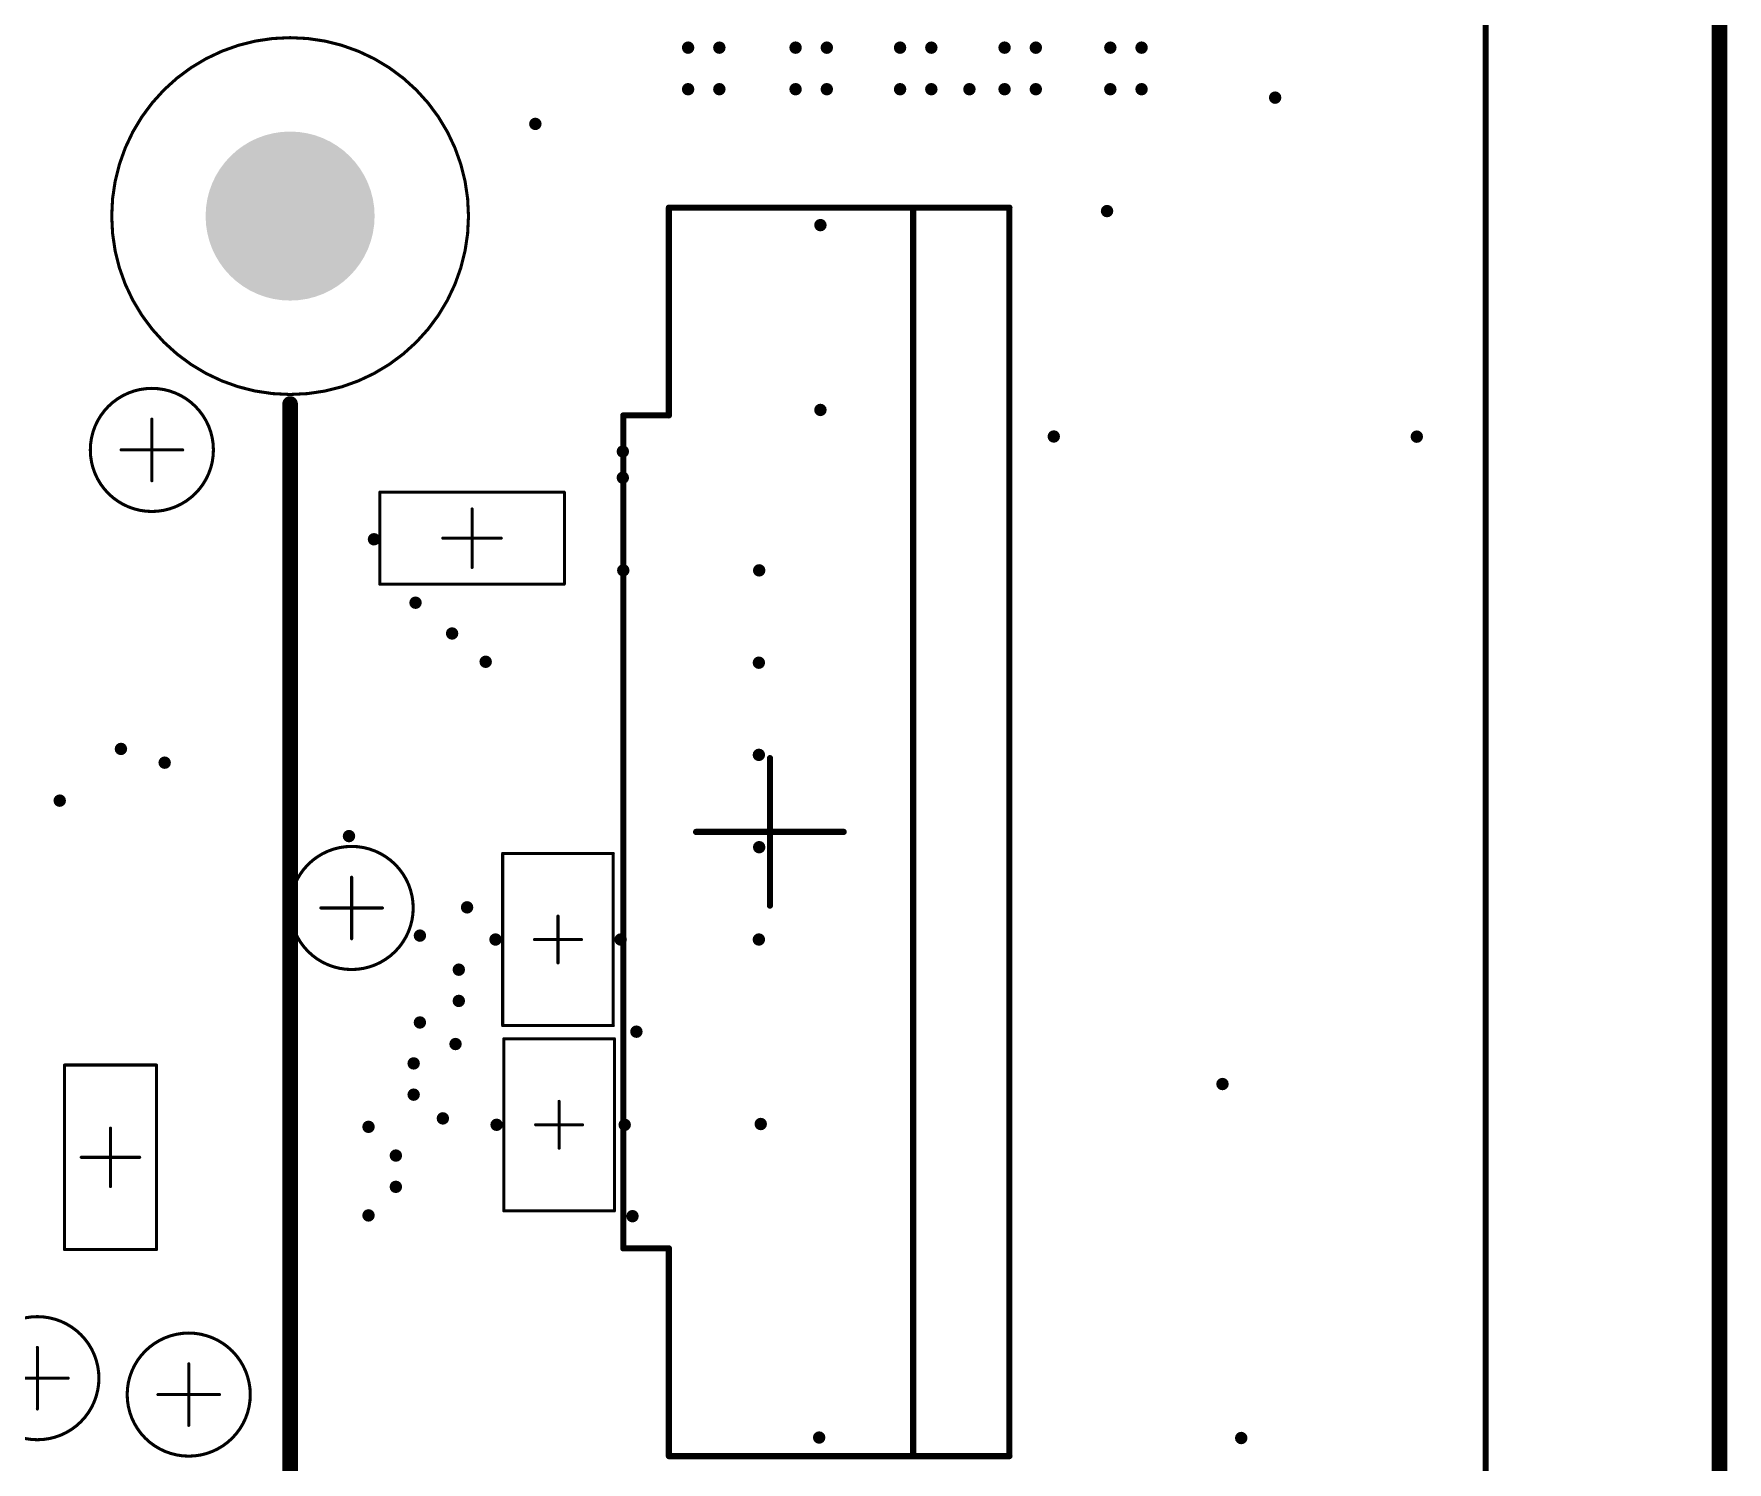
# Model space of a CAD drawing. Header units: inches. Extents: x -0.46 to 4.93, y -0.49 to 6.86.
# Drawn here: x 3.716 to 4.8, y 0.425 to 1.34 of the extents above; entities that cross this region are included whole.
import ezdxf

# ---------------------------------------------------------------- set-up
doc = ezdxf.new("R2010")
doc.units = ezdxf.units.IN
doc.header["$MEASUREMENT"] = 0
for name, color, linetype in [('Board', 6, 'Continuous'), ('Dimensions', 56, 'Continuous'), ('Pad Holes', 156, 'Continuous'), ('Top Courtyard', 56, 'Continuous'), ('Via Holes', 16, 'Continuous')]:
    doc.layers.add(name, color=color, linetype=linetype)

# ---------------------------------------------------------------- blocks, each defined once
blk = doc.blocks.new('TP100_200_NS_177')
at = {"layer": 'Top Courtyard'}
for points in [[(0.0394, 0, 0.00197, 0.00197, 1), (-0.0394, 0, 0.00197, 0.00197, 1)], [(-0.0005, 0.0197, 0.000984, 0.000984, 1), (0.0005, 0.0197, 0.000984, 0.000984, 1)], [(-0.0399, 0, 0.000984, 0.000984, 1), (-0.0389, 0, 0.000984, 0.000984, 1)], [(-0.0202, 0, 0.000984, 0.000984, 1), (-0.0192, 0, 0.000984, 0.000984, 1)], [(0.0192, 0, 0.000984, 0.000984, 1), (0.0202, 0, 0.000984, 0.000984, 1)], [(0.0389, 0, 0.000984, 0.000984, 1), (0.0399, 0, 0.000984, 0.000984, 1)], [(-0.0005, -0.0197, 0.000984, 0.000984, 1), (0.0005, -0.0197, 0.000984, 0.000984, 1)]]:
    blk.add_lwpolyline(points, format="xyseb", close=True, dxfattribs=at)
for points in [[(0, -0.0197, 0.00197, 0.00197, 0), (0, 0.0197, 0.00197, 0.00197, 0)], [(-0.0197, 0, 0.00197, 0.00197, 0), (0.0197, 0, 0.00197, 0.00197, 0)]]:
    blk.add_lwpolyline(points, format="xyseb", dxfattribs=at)
blk = doc.blocks.new('TP100_200_NS_179')
at = {"layer": 'Top Courtyard'}
for points in [[(0.0394, 0, 0.00197, 0.00197, 1), (-0.0394, 0, 0.00197, 0.00197, 1)], [(-0.0005, 0.0197, 0.000984, 0.000984, 1), (0.0005, 0.0197, 0.000984, 0.000984, 1)], [(-0.0399, 0, 0.000984, 0.000984, 1), (-0.0389, 0, 0.000984, 0.000984, 1)], [(-0.0202, 0, 0.000984, 0.000984, 1), (-0.0192, 0, 0.000984, 0.000984, 1)], [(0.0192, 0, 0.000984, 0.000984, 1), (0.0202, 0, 0.000984, 0.000984, 1)], [(0.0389, 0, 0.000984, 0.000984, 1), (0.0399, 0, 0.000984, 0.000984, 1)], [(-0.0005, -0.0197, 0.000984, 0.000984, 1), (0.0005, -0.0197, 0.000984, 0.000984, 1)]]:
    blk.add_lwpolyline(points, format="xyseb", close=True, dxfattribs=at)
for points in [[(0, 0.0197, 0.00197, 0.00197, 0), (0, -0.0197, 0.00197, 0.00197, 0)], [(-0.0197, 0, 0.00197, 0.00197, 0), (0.0197, 0, 0.00197, 0.00197, 0)]]:
    blk.add_lwpolyline(points, format="xyseb", dxfattribs=at)
blk = doc.blocks.new('RESC0603_1608__N_180')
at = {"layer": 'Top Courtyard'}
for points in [[(-0.0591, 0.0295, 0.00197, 0.00197, 0), (0.0591, 0.0295, 0.00197, 0.00197, 0)], [(-0.0591, 0.0295, 0.00197, 0.00197, 0), (-0.0591, -0.0295, 0.00197, 0.00197, 0)], [(0.0591, -0.0295, 0.00197, 0.00197, 0), (0.0591, 0.0295, 0.00197, 0.00197, 0)], [(0, -0.0187, 0.00197, 0.00197, 0), (0, 0.0187, 0.00197, 0.00197, 0)], [(-0.0187, 0, 0.00197, 0.00197, 0), (0.0187, 0, 0.00197, 0.00197, 0)], [(-0.0591, -0.0295, 0.00197, 0.00197, 0), (0.0591, -0.0295, 0.00197, 0.00197, 0)]]:
    blk.add_lwpolyline(points, format="xyseb", dxfattribs=at)
for points in [[(-0.0595, 0.0295, 0.000984, 0.000984, 1), (-0.0586, 0.0295, 0.000984, 0.000984, 1)], [(-0.0595, 0.0295, 0.000984, 0.000984, 1), (-0.0586, 0.0295, 0.000984, 0.000984, 1)], [(0.0586, 0.0295, 0.000984, 0.000984, 1), (0.0595, 0.0295, 0.000984, 0.000984, 1)], [(0.0586, 0.0295, 0.000984, 0.000984, 1), (0.0595, 0.0295, 0.000984, 0.000984, 1)], [(-0.0005, 0.0187, 0.000984, 0.000984, 1), (0.0005, 0.0187, 0.000984, 0.000984, 1)], [(-0.0192, 0, 0.000984, 0.000984, 1), (-0.0182, 0, 0.000984, 0.000984, 1)], [(0.0182, 0, 0.000984, 0.000984, 1), (0.0192, 0, 0.000984, 0.000984, 1)], [(-0.0005, -0.0187, 0.000984, 0.000984, 1), (0.0005, -0.0187, 0.000984, 0.000984, 1)], [(-0.0595, -0.0295, 0.000984, 0.000984, 1), (-0.0586, -0.0295, 0.000984, 0.000984, 1)], [(-0.0595, -0.0295, 0.000984, 0.000984, 1), (-0.0586, -0.0295, 0.000984, 0.000984, 1)], [(0.0586, -0.0295, 0.000984, 0.000984, 1), (0.0595, -0.0295, 0.000984, 0.000984, 1)], [(0.0586, -0.0295, 0.000984, 0.000984, 1), (0.0595, -0.0295, 0.000984, 0.000984, 1)]]:
    blk.add_lwpolyline(points, format="xyseb", close=True, dxfattribs=at)
blk = doc.blocks.new('F32R_1A7H1_11026_181')
at = {"layer": 'Top Courtyard'}
for points in [[(-0.2666, 0.0742, 0.00394, 0.00394, 0), (-0.2666, 0.045, 0.00394, 0.00394, 0)], [(-0.2666, 0.0742, 0.00394, 0.00394, 0), (0.2662, 0.0742, 0.00394, 0.00394, 0)], [(0.2666, 0.0742, 0.00394, 0.00394, 0), (0.2666, 0.045, 0.00394, 0.00394, 0)], [(-0.3996, 0.045, 0.00394, 0.00394, 0), (-0.2666, 0.045, 0.00394, 0.00394, 0)], [(-0.3996, 0.045, 0.00394, 0.00394, 0), (-0.3996, -0.173, 0.00394, 0.00394, 0)], [(0.2666, 0.045, 0.00394, 0.00394, 0), (0.3996, 0.045, 0.00394, 0.00394, 0)], [(0.3996, 0.045, 0.00394, 0.00394, 0), (0.3996, -0.173, 0.00394, 0.00394, 0)], [(0, 0.0276, 0.00394, 0.00394, 0), (0, -0.0197, 0.00394, 0.00394, 0)], [(-0.0472, -0.0197, 0.00394, 0.00394, 0), (0, -0.0197, 0.00394, 0.00394, 0)], [(0, -0.0197, 0.00394, 0.00394, 0), (0.0472, -0.0197, 0.00394, 0.00394, 0)], [(0, -0.0197, 0.00394, 0.00394, 0), (0, -0.0669, 0.00394, 0.00394, 0)], [(-0.3996, -0.1114, 0.00394, 0.00394, 0), (0.3996, -0.1114, 0.00394, 0.00394, 0)], [(-0.3996, -0.173, 0.00394, 0.00394, 0), (0.3996, -0.173, 0.00394, 0.00394, 0)]]:
    blk.add_lwpolyline(points, format="xyseb", dxfattribs=at)
for points in [[(-0.2676, 0.0742, 0.00197, 0.00197, 1), (-0.2656, 0.0742, 0.00197, 0.00197, 1)], [(-0.2676, 0.0742, 0.00197, 0.00197, 1), (-0.2656, 0.0742, 0.00197, 0.00197, 1)], [(0.2652, 0.0742, 0.00197, 0.00197, 1), (0.2671, 0.0742, 0.00197, 0.00197, 1)], [(0.2656, 0.0742, 0.00197, 0.00197, 1), (0.2676, 0.0742, 0.00197, 0.00197, 1)], [(-0.4006, 0.045, 0.00197, 0.00197, 1), (-0.3986, 0.045, 0.00197, 0.00197, 1)], [(-0.4006, 0.045, 0.00197, 0.00197, 1), (-0.3986, 0.045, 0.00197, 0.00197, 1)], [(-0.2676, 0.045, 0.00197, 0.00197, 1), (-0.2656, 0.045, 0.00197, 0.00197, 1)], [(-0.2676, 0.045, 0.00197, 0.00197, 1), (-0.2656, 0.045, 0.00197, 0.00197, 1)], [(0.2656, 0.045, 0.00197, 0.00197, 1), (0.2676, 0.045, 0.00197, 0.00197, 1)], [(0.2656, 0.045, 0.00197, 0.00197, 1), (0.2676, 0.045, 0.00197, 0.00197, 1)], [(0.3986, 0.045, 0.00197, 0.00197, 1), (0.4006, 0.045, 0.00197, 0.00197, 1)], [(0.3986, 0.045, 0.00197, 0.00197, 1), (0.4006, 0.045, 0.00197, 0.00197, 1)], [(-0.001, 0.0276, 0.00197, 0.00197, 1), (0.001, 0.0276, 0.00197, 0.00197, 1)], [(-0.0482, -0.0197, 0.00197, 0.00197, 1), (-0.0463, -0.0197, 0.00197, 0.00197, 1)], [(-0.001, -0.0197, 0.00197, 0.00197, 1), (0.001, -0.0197, 0.00197, 0.00197, 1)], [(-0.001, -0.0197, 0.00197, 0.00197, 1), (0.001, -0.0197, 0.00197, 0.00197, 1)], [(-0.001, -0.0197, 0.00197, 0.00197, 1), (0.001, -0.0197, 0.00197, 0.00197, 1)], [(-0.001, -0.0197, 0.00197, 0.00197, 1), (0.001, -0.0197, 0.00197, 0.00197, 1)], [(0.0463, -0.0197, 0.00197, 0.00197, 1), (0.0482, -0.0197, 0.00197, 0.00197, 1)], [(-0.001, -0.0669, 0.00197, 0.00197, 1), (0.001, -0.0669, 0.00197, 0.00197, 1)], [(-0.4006, -0.1114, 0.00197, 0.00197, 1), (-0.3986, -0.1114, 0.00197, 0.00197, 1)], [(0.3986, -0.1114, 0.00197, 0.00197, 1), (0.4006, -0.1114, 0.00197, 0.00197, 1)], [(-0.4006, -0.173, 0.00197, 0.00197, 1), (-0.3986, -0.173, 0.00197, 0.00197, 1)], [(-0.4006, -0.173, 0.00197, 0.00197, 1), (-0.3986, -0.173, 0.00197, 0.00197, 1)], [(0.3986, -0.173, 0.00197, 0.00197, 1), (0.4006, -0.173, 0.00197, 0.00197, 1)], [(0.3986, -0.173, 0.00197, 0.00197, 1), (0.4006, -0.173, 0.00197, 0.00197, 1)]]:
    blk.add_lwpolyline(points, format="xyseb", close=True, dxfattribs=at)
blk = doc.blocks.new('TPD4E02B04DQAR_182')
at = {"layer": 'Top Courtyard'}
for points in [[(-0.0551, -0.0354, 0.00197, 0.00197, 0), (-0.0551, 0.0354, 0.00197, 0.00197, 0)], [(0.0551, 0.0354, 0.00197, 0.00197, 0), (-0.0551, 0.0354, 0.00197, 0.00197, 0)], [(0.0551, -0.0354, 0.00197, 0.00197, 0), (0.0551, 0.0354, 0.00197, 0.00197, 0)], [(0, -0.015, 0.00197, 0.00197, 0), (0, 0.015, 0.00197, 0.00197, 0)], [(0.015, 0, 0.00197, 0.00197, 0), (-0.015, 0, 0.00197, 0.00197, 0)], [(0.0551, -0.0354, 0.00197, 0.00197, 0), (-0.0551, -0.0354, 0.00197, 0.00197, 0)]]:
    blk.add_lwpolyline(points, format="xyseb", dxfattribs=at)
for points in [[(-0.0556, 0.0354, 0.000984, 0.000984, 1), (-0.0546, 0.0354, 0.000984, 0.000984, 1)], [(-0.0556, 0.0354, 0.000984, 0.000984, 1), (-0.0546, 0.0354, 0.000984, 0.000984, 1)], [(0.0546, 0.0354, 0.000984, 0.000984, 1), (0.0556, 0.0354, 0.000984, 0.000984, 1)], [(0.0546, 0.0354, 0.000984, 0.000984, 1), (0.0556, 0.0354, 0.000984, 0.000984, 1)], [(-0.0005, 0.015, 0.000984, 0.000984, 1), (0.0005, 0.015, 0.000984, 0.000984, 1)], [(-0.0155, 0, 0.000984, 0.000984, 1), (-0.0145, 0, 0.000984, 0.000984, 1)], [(0.0145, 0, 0.000984, 0.000984, 1), (0.0155, 0, 0.000984, 0.000984, 1)], [(-0.0005, -0.015, 0.000984, 0.000984, 1), (0.0005, -0.015, 0.000984, 0.000984, 1)], [(-0.0556, -0.0354, 0.000984, 0.000984, 1), (-0.0546, -0.0354, 0.000984, 0.000984, 1)], [(-0.0556, -0.0354, 0.000984, 0.000984, 1), (-0.0546, -0.0354, 0.000984, 0.000984, 1)], [(0.0546, -0.0354, 0.000984, 0.000984, 1), (0.0556, -0.0354, 0.000984, 0.000984, 1)], [(0.0546, -0.0354, 0.000984, 0.000984, 1), (0.0556, -0.0354, 0.000984, 0.000984, 1)]]:
    blk.add_lwpolyline(points, format="xyseb", close=True, dxfattribs=at)
blk = doc.blocks.new('TPD4E02B04DQAR_183')
at = {"layer": 'Top Courtyard'}
for points in [[(-0.0551, -0.0354, 0.00197, 0.00197, 0), (-0.0551, 0.0354, 0.00197, 0.00197, 0)], [(0.0551, 0.0354, 0.00197, 0.00197, 0), (-0.0551, 0.0354, 0.00197, 0.00197, 0)], [(0.0551, -0.0354, 0.00197, 0.00197, 0), (0.0551, 0.0354, 0.00197, 0.00197, 0)], [(0, -0.015, 0.00197, 0.00197, 0), (0, 0.015, 0.00197, 0.00197, 0)], [(0.015, 0, 0.00197, 0.00197, 0), (-0.015, 0, 0.00197, 0.00197, 0)], [(0.0551, -0.0354, 0.00197, 0.00197, 0), (-0.0551, -0.0354, 0.00197, 0.00197, 0)]]:
    blk.add_lwpolyline(points, format="xyseb", dxfattribs=at)
for points in [[(-0.0556, 0.0354, 0.000984, 0.000984, 1), (-0.0546, 0.0354, 0.000984, 0.000984, 1)], [(-0.0556, 0.0354, 0.000984, 0.000984, 1), (-0.0546, 0.0354, 0.000984, 0.000984, 1)], [(0.0546, 0.0354, 0.000984, 0.000984, 1), (0.0556, 0.0354, 0.000984, 0.000984, 1)], [(0.0546, 0.0354, 0.000984, 0.000984, 1), (0.0556, 0.0354, 0.000984, 0.000984, 1)], [(-0.0005, 0.015, 0.000984, 0.000984, 1), (0.0005, 0.015, 0.000984, 0.000984, 1)], [(-0.0155, 0, 0.000984, 0.000984, 1), (-0.0145, 0, 0.000984, 0.000984, 1)], [(0.0145, 0, 0.000984, 0.000984, 1), (0.0155, 0, 0.000984, 0.000984, 1)], [(-0.0005, -0.015, 0.000984, 0.000984, 1), (0.0005, -0.015, 0.000984, 0.000984, 1)], [(-0.0556, -0.0354, 0.000984, 0.000984, 1), (-0.0546, -0.0354, 0.000984, 0.000984, 1)], [(-0.0556, -0.0354, 0.000984, 0.000984, 1), (-0.0546, -0.0354, 0.000984, 0.000984, 1)], [(0.0546, -0.0354, 0.000984, 0.000984, 1), (0.0556, -0.0354, 0.000984, 0.000984, 1)], [(0.0546, -0.0354, 0.000984, 0.000984, 1), (0.0556, -0.0354, 0.000984, 0.000984, 1)]]:
    blk.add_lwpolyline(points, format="xyseb", close=True, dxfattribs=at)
blk = doc.blocks.new('MOUNTING_HOLE_M2_5_208')
at = {"layer": 'Pad Holes'}
h = blk.add_hatch(color=7, dxfattribs=at)
edge = h.paths.add_edge_path()
edge.add_arc((0, 0), 0.0541, 0, 360)
at = {"layer": 'Top Courtyard'}
for points in [[(0.1142, 0, 0.00197, 0.00197, 1), (-0.1142, 0, 0.00197, 0.00197, 1)], [(-0.1147, 0, 0.000984, 0.000984, 1), (-0.1137, 0, 0.000984, 0.000984, 1)], [(0.1137, 0, 0.000984, 0.000984, 1), (0.1147, 0, 0.000984, 0.000984, 1)]]:
    blk.add_lwpolyline(points, format="xyseb", close=True, dxfattribs=at)
blk = doc.blocks.new('TP100_200_NS_572')
at = {"layer": 'Top Courtyard'}
for points in [[(0.0394, 0, 0.00197, 0.00197, 1), (-0.0394, 0, 0.00197, 0.00197, 1)], [(-0.0005, 0.0197, 0.000984, 0.000984, 1), (0.0005, 0.0197, 0.000984, 0.000984, 1)], [(-0.0399, 0, 0.000984, 0.000984, 1), (-0.0389, 0, 0.000984, 0.000984, 1)], [(-0.0202, 0, 0.000984, 0.000984, 1), (-0.0192, 0, 0.000984, 0.000984, 1)], [(0.0192, 0, 0.000984, 0.000984, 1), (0.0202, 0, 0.000984, 0.000984, 1)], [(0.0389, 0, 0.000984, 0.000984, 1), (0.0399, 0, 0.000984, 0.000984, 1)], [(-0.0005, -0.0197, 0.000984, 0.000984, 1), (0.0005, -0.0197, 0.000984, 0.000984, 1)]]:
    blk.add_lwpolyline(points, format="xyseb", close=True, dxfattribs=at)
for points in [[(0, 0.0197, 0.00197, 0.00197, 0), (0, -0.0197, 0.00197, 0.00197, 0)], [(0.0197, 0, 0.00197, 0.00197, 0), (-0.0197, 0, 0.00197, 0.00197, 0)]]:
    blk.add_lwpolyline(points, format="xyseb", dxfattribs=at)
blk = doc.blocks.new('TP100_200_NS_624')
at = {"layer": 'Top Courtyard'}
for points in [[(0.0394, 0, 0.00197, 0.00197, 1), (-0.0394, 0, 0.00197, 0.00197, 1)], [(-0.0005, 0.0197, 0.000984, 0.000984, 1), (0.0005, 0.0197, 0.000984, 0.000984, 1)], [(-0.0399, 0, 0.000984, 0.000984, 1), (-0.0389, 0, 0.000984, 0.000984, 1)], [(-0.0202, 0, 0.000984, 0.000984, 1), (-0.0192, 0, 0.000984, 0.000984, 1)], [(0.0192, 0, 0.000984, 0.000984, 1), (0.0202, 0, 0.000984, 0.000984, 1)], [(0.0389, 0, 0.000984, 0.000984, 1), (0.0399, 0, 0.000984, 0.000984, 1)], [(-0.0005, -0.0197, 0.000984, 0.000984, 1), (0.0005, -0.0197, 0.000984, 0.000984, 1)]]:
    blk.add_lwpolyline(points, format="xyseb", close=True, dxfattribs=at)
for points in [[(0, 0.0197, 0.00197, 0.00197, 0), (0, -0.0197, 0.00197, 0.00197, 0)], [(-0.0197, 0, 0.00197, 0.00197, 0), (0.0197, 0, 0.00197, 0.00197, 0)]]:
    blk.add_lwpolyline(points, format="xyseb", dxfattribs=at)
blk = doc.blocks.new('RESC0603_1608__N_700')
at = {"layer": 'Top Courtyard'}
for points in [[(0.0591, 0.0295, 0.00197, 0.00197, 0), (-0.0591, 0.0295, 0.00197, 0.00197, 0)], [(-0.0591, -0.0295, 0.00197, 0.00197, 0), (-0.0591, 0.0295, 0.00197, 0.00197, 0)], [(0.0591, -0.0295, 0.00197, 0.00197, 0), (0.0591, 0.0295, 0.00197, 0.00197, 0)], [(0, -0.0187, 0.00197, 0.00197, 0), (0, 0.0187, 0.00197, 0.00197, 0)], [(0.0187, 0, 0.00197, 0.00197, 0), (-0.0187, 0, 0.00197, 0.00197, 0)], [(0.0591, -0.0295, 0.00197, 0.00197, 0), (-0.0591, -0.0295, 0.00197, 0.00197, 0)]]:
    blk.add_lwpolyline(points, format="xyseb", dxfattribs=at)
for points in [[(-0.0595, 0.0295, 0.000984, 0.000984, 1), (-0.0586, 0.0295, 0.000984, 0.000984, 1)], [(-0.0595, 0.0295, 0.000984, 0.000984, 1), (-0.0586, 0.0295, 0.000984, 0.000984, 1)], [(0.0586, 0.0295, 0.000984, 0.000984, 1), (0.0595, 0.0295, 0.000984, 0.000984, 1)], [(0.0586, 0.0295, 0.000984, 0.000984, 1), (0.0595, 0.0295, 0.000984, 0.000984, 1)], [(-0.0005, 0.0187, 0.000984, 0.000984, 1), (0.0005, 0.0187, 0.000984, 0.000984, 1)], [(-0.0192, 0, 0.000984, 0.000984, 1), (-0.0182, 0, 0.000984, 0.000984, 1)], [(0.0182, 0, 0.000984, 0.000984, 1), (0.0192, 0, 0.000984, 0.000984, 1)], [(-0.0005, -0.0187, 0.000984, 0.000984, 1), (0.0005, -0.0187, 0.000984, 0.000984, 1)], [(-0.0595, -0.0295, 0.000984, 0.000984, 1), (-0.0586, -0.0295, 0.000984, 0.000984, 1)], [(-0.0595, -0.0295, 0.000984, 0.000984, 1), (-0.0586, -0.0295, 0.000984, 0.000984, 1)], [(0.0586, -0.0295, 0.000984, 0.000984, 1), (0.0595, -0.0295, 0.000984, 0.000984, 1)], [(0.0586, -0.0295, 0.000984, 0.000984, 1), (0.0595, -0.0295, 0.000984, 0.000984, 1)]]:
    blk.add_lwpolyline(points, format="xyseb", close=True, dxfattribs=at)

msp = doc.modelspace()

# ---------------------------------------------------------------- hatches: boundary and pattern name
at = {"layer": 'Via Holes'}
h = msp.add_hatch(color=7, dxfattribs=at)
edge = h.paths.add_edge_path()
edge.add_arc((4.1351, 1.3307), 0.004, 0, 360)
h = msp.add_hatch(color=7, dxfattribs=at)
edge = h.paths.add_edge_path()
edge.add_arc((4.1551, 1.3307), 0.004, 0, 360)
h = msp.add_hatch(color=7, dxfattribs=at)
edge = h.paths.add_edge_path()
edge.add_arc((4.2039, 1.3307), 0.004, 0, 360)
h = msp.add_hatch(color=7, dxfattribs=at)
edge = h.paths.add_edge_path()
edge.add_arc((4.2239, 1.3307), 0.004, 0, 360)
h = msp.add_hatch(color=7, dxfattribs=at)
edge = h.paths.add_edge_path()
edge.add_arc((4.2708, 1.3307), 0.004, 0, 360)
h = msp.add_hatch(color=7, dxfattribs=at)
edge = h.paths.add_edge_path()
edge.add_arc((4.2908, 1.3307), 0.004, 0, 360)
h = msp.add_hatch(color=7, dxfattribs=at)
edge = h.paths.add_edge_path()
edge.add_arc((4.3377, 1.3307), 0.004, 0, 360)
h = msp.add_hatch(color=7, dxfattribs=at)
edge = h.paths.add_edge_path()
edge.add_arc((4.3577, 1.3307), 0.004, 0, 360)
h = msp.add_hatch(color=7, dxfattribs=at)
edge = h.paths.add_edge_path()
edge.add_arc((4.4054, 1.3307), 0.004, 0, 360)
h = msp.add_hatch(color=7, dxfattribs=at)
edge = h.paths.add_edge_path()
edge.add_arc((4.4254, 1.3307), 0.004, 0, 360)
h = msp.add_hatch(color=7, dxfattribs=at)
edge = h.paths.add_edge_path()
edge.add_arc((4.1351, 1.3041), 0.004, 0, 360)
h = msp.add_hatch(color=7, dxfattribs=at)
edge = h.paths.add_edge_path()
edge.add_arc((4.1551, 1.3041), 0.004, 0, 360)
h = msp.add_hatch(color=7, dxfattribs=at)
edge = h.paths.add_edge_path()
edge.add_arc((4.2039, 1.3041), 0.004, 0, 360)
h = msp.add_hatch(color=7, dxfattribs=at)
edge = h.paths.add_edge_path()
edge.add_arc((4.2239, 1.3041), 0.004, 0, 360)
h = msp.add_hatch(color=7, dxfattribs=at)
edge = h.paths.add_edge_path()
edge.add_arc((4.2708, 1.3041), 0.004, 0, 360)
h = msp.add_hatch(color=7, dxfattribs=at)
edge = h.paths.add_edge_path()
edge.add_arc((4.2908, 1.3041), 0.004, 0, 360)
h = msp.add_hatch(color=7, dxfattribs=at)
edge = h.paths.add_edge_path()
edge.add_arc((4.3152, 1.3041), 0.004, 0, 360)
h = msp.add_hatch(color=7, dxfattribs=at)
edge = h.paths.add_edge_path()
edge.add_arc((4.3377, 1.3041), 0.004, 0, 360)
h = msp.add_hatch(color=7, dxfattribs=at)
edge = h.paths.add_edge_path()
edge.add_arc((4.3577, 1.3041), 0.004, 0, 360)
h = msp.add_hatch(color=7, dxfattribs=at)
edge = h.paths.add_edge_path()
edge.add_arc((4.4054, 1.3041), 0.004, 0, 360)
h = msp.add_hatch(color=7, dxfattribs=at)
edge = h.paths.add_edge_path()
edge.add_arc((4.4254, 1.3041), 0.004, 0, 360)
h = msp.add_hatch(color=7, dxfattribs=at)
edge = h.paths.add_edge_path()
edge.add_arc((4.5109, 1.2987), 0.004, 0, 360)
h = msp.add_hatch(color=7, dxfattribs=at)
edge = h.paths.add_edge_path()
edge.add_arc((4.0373, 1.2819), 0.004, 0, 360)
h = msp.add_hatch(color=7, dxfattribs=at)
edge = h.paths.add_edge_path()
edge.add_arc((4.4033, 1.2261), 0.004, 0, 360)
h = msp.add_hatch(color=7, dxfattribs=at)
edge = h.paths.add_edge_path()
edge.add_arc((4.2198, 1.2171), 0.004, 0, 360)
h = msp.add_hatch(color=7, dxfattribs=at)
edge = h.paths.add_edge_path()
edge.add_arc((4.2198, 1.0988), 0.004, 0, 360)
h = msp.add_hatch(color=7, dxfattribs=at)
edge = h.paths.add_edge_path()
edge.add_arc((4.3692, 1.0818), 0.004, 0, 360)
h = msp.add_hatch(color=7, dxfattribs=at)
edge = h.paths.add_edge_path()
edge.add_arc((4.6016, 1.0817), 0.004, 0, 360)
h = msp.add_hatch(color=7, dxfattribs=at)
edge = h.paths.add_edge_path()
edge.add_arc((4.0933, 1.0722), 0.004, 0, 360)
h = msp.add_hatch(color=7, dxfattribs=at)
edge = h.paths.add_edge_path()
edge.add_arc((4.0933, 1.0554), 0.004, 0, 360)
h = msp.add_hatch(color=7, dxfattribs=at)
edge = h.paths.add_edge_path()
edge.add_arc((3.934, 1.016), 0.004, 0, 360)
h = msp.add_hatch(color=7, dxfattribs=at)
edge = h.paths.add_edge_path()
edge.add_arc((4.0936, 0.9961), 0.004, 0, 360)
h = msp.add_hatch(color=7, dxfattribs=at)
edge = h.paths.add_edge_path()
edge.add_arc((4.1806, 0.9961), 0.004, 0, 360)
h = msp.add_hatch(color=7, dxfattribs=at)
edge = h.paths.add_edge_path()
edge.add_arc((3.9606, 0.9754), 0.004, 0, 360)
h = msp.add_hatch(color=7, dxfattribs=at)
edge = h.paths.add_edge_path()
edge.add_arc((3.984, 0.9557), 0.004, 0, 360)
h = msp.add_hatch(color=7, dxfattribs=at)
edge = h.paths.add_edge_path()
edge.add_arc((4.0055, 0.9376), 0.004, 0, 360)
h = msp.add_hatch(color=7, dxfattribs=at)
edge = h.paths.add_edge_path()
edge.add_arc((4.1804, 0.937), 0.004, 0, 360)
h = msp.add_hatch(color=7, dxfattribs=at)
edge = h.paths.add_edge_path()
edge.add_arc((3.772, 0.8818), 0.004, 0, 360)
h = msp.add_hatch(color=7, dxfattribs=at)
edge = h.paths.add_edge_path()
edge.add_arc((4.1804, 0.878), 0.004, 0, 360)
h = msp.add_hatch(color=7, dxfattribs=at)
edge = h.paths.add_edge_path()
edge.add_arc((3.8, 0.873), 0.004, 0, 360)
h = msp.add_hatch(color=7, dxfattribs=at)
edge = h.paths.add_edge_path()
edge.add_arc((3.7328, 0.8487), 0.004, 0, 360)
h = msp.add_hatch(color=7, dxfattribs=at)
edge = h.paths.add_edge_path()
edge.add_arc((3.918, 0.826), 0.004, 0, 360)
h = msp.add_hatch(color=7, dxfattribs=at)
edge = h.paths.add_edge_path()
edge.add_arc((4.1806, 0.8189), 0.004, 0, 360)
h = msp.add_hatch(color=7, dxfattribs=at)
edge = h.paths.add_edge_path()
edge.add_arc((3.9936, 0.7804), 0.004, 0, 360)
h = msp.add_hatch(color=7, dxfattribs=at)
edge = h.paths.add_edge_path()
edge.add_arc((3.9634, 0.7623), 0.004, 0, 360)
h = msp.add_hatch(color=7, dxfattribs=at)
edge = h.paths.add_edge_path()
edge.add_arc((4.0118, 0.7598), 0.004, 0, 360)
h = msp.add_hatch(color=7, dxfattribs=at)
edge = h.paths.add_edge_path()
edge.add_arc((4.0919, 0.7598), 0.004, 0, 360)
h = msp.add_hatch(color=7, dxfattribs=at)
edge = h.paths.add_edge_path()
edge.add_arc((4.1804, 0.7598), 0.004, 0, 360)
h = msp.add_hatch(color=7, dxfattribs=at)
edge = h.paths.add_edge_path()
edge.add_arc((3.9883, 0.7405), 0.004, 0, 360)
h = msp.add_hatch(color=7, dxfattribs=at)
edge = h.paths.add_edge_path()
edge.add_arc((3.9883, 0.7205), 0.004, 0, 360)
h = msp.add_hatch(color=7, dxfattribs=at)
edge = h.paths.add_edge_path()
edge.add_arc((3.9634, 0.7067), 0.004, 0, 360)
h = msp.add_hatch(color=7, dxfattribs=at)
edge = h.paths.add_edge_path()
edge.add_arc((4.102, 0.7008), 0.004, 0, 360)
h = msp.add_hatch(color=7, dxfattribs=at)
edge = h.paths.add_edge_path()
edge.add_arc((3.9862, 0.6929), 0.004, 0, 360)
h = msp.add_hatch(color=7, dxfattribs=at)
edge = h.paths.add_edge_path()
edge.add_arc((3.9594, 0.6805), 0.004, 0, 360)
h = msp.add_hatch(color=7, dxfattribs=at)
edge = h.paths.add_edge_path()
edge.add_arc((3.9594, 0.6605), 0.004, 0, 360)
h = msp.add_hatch(color=7, dxfattribs=at)
edge = h.paths.add_edge_path()
edge.add_arc((4.4772, 0.6673), 0.004, 0, 360)
h = msp.add_hatch(color=7, dxfattribs=at)
edge = h.paths.add_edge_path()
edge.add_arc((3.9305, 0.6399), 0.004, 0, 360)
h = msp.add_hatch(color=7, dxfattribs=at)
edge = h.paths.add_edge_path()
edge.add_arc((3.9781, 0.6453), 0.004, 0, 360)
h = msp.add_hatch(color=7, dxfattribs=at)
edge = h.paths.add_edge_path()
edge.add_arc((4.0125, 0.6412), 0.004, 0, 360)
h = msp.add_hatch(color=7, dxfattribs=at)
edge = h.paths.add_edge_path()
edge.add_arc((4.0945, 0.6412), 0.004, 0, 360)
h = msp.add_hatch(color=7, dxfattribs=at)
edge = h.paths.add_edge_path()
edge.add_arc((4.1816, 0.6417), 0.004, 0, 360)
h = msp.add_hatch(color=7, dxfattribs=at)
edge = h.paths.add_edge_path()
edge.add_arc((3.948, 0.6215), 0.004, 0, 360)
h = msp.add_hatch(color=7, dxfattribs=at)
edge = h.paths.add_edge_path()
edge.add_arc((3.948, 0.6015), 0.004, 0, 360)
h = msp.add_hatch(color=7, dxfattribs=at)
edge = h.paths.add_edge_path()
edge.add_arc((3.9305, 0.5832), 0.004, 0, 360)
h = msp.add_hatch(color=7, dxfattribs=at)
edge = h.paths.add_edge_path()
edge.add_arc((4.0995, 0.5827), 0.004, 0, 360)
h = msp.add_hatch(color=7, dxfattribs=at)
edge = h.paths.add_edge_path()
edge.add_arc((4.219, 0.441), 0.004, 0, 360)
h = msp.add_hatch(color=7, dxfattribs=at)
edge = h.paths.add_edge_path()
edge.add_arc((4.4892, 0.4407), 0.004, 0, 360)

# ---------------------------------------------------------------- linework, layer by layer
at = {"layer": 'Board'}
msp.add_lwpolyline([(4.6457, 0, 0.00394, 0.00394, 0), (4.6457, 6.5748, 0.00394, 0.00394, 0)], format="xyseb", dxfattribs=at)
at = {"layer": 'Dimensions'}
for points in [[(4.7953, 0.1575, 0.01, 0.01, 0), (4.7953, 3.1653, 0.01, 0.01, 0)], [(3.8803, -0.4539, 0.01, 0.01, 0), (3.8803, 1.1026, 0.01, 0.01, 0)]]:
    msp.add_lwpolyline(points, format="xyseb", dxfattribs=at)
msp.add_lwpolyline([(3.8778, 1.1026, 0.005, 0.005, 1), (3.8828, 1.1026, 0.005, 0.005, 1)], format="xyseb", close=True, dxfattribs=at)

# ---------------------------------------------------------------- block references
for name, p, rotation in [('MOUNTING_HOLE_M2_5_208', (3.8803, 1.2229), 90), ('F32R_1A7H1_11026_181', (4.1678, 0.8287), 90), ('TP100_200_NS_179', (3.7918, 1.0732), 90), ('TPD4E02B04DQAR_183', (4.0518, 0.7598), 270), ('TPD4E02B04DQAR_182', (4.0525, 0.6412), 270), ('RESC0603_1608__N_700', (3.7653, 0.6204), 270), ('TP100_200_NS_572', (3.7185, 0.479), 180), ('TP100_200_NS_624', (3.8154, 0.4685), 90)]:
    msp.add_blockref(name, p, dxfattribs=dict(rotation=rotation))
for name, p in [('RESC0603_1608__N_180', (3.9968, 1.0167)), ('TP100_200_NS_177', (3.9197, 0.78))]:
    msp.add_blockref(name, p)

doc.saveas('drawing.dxf')
